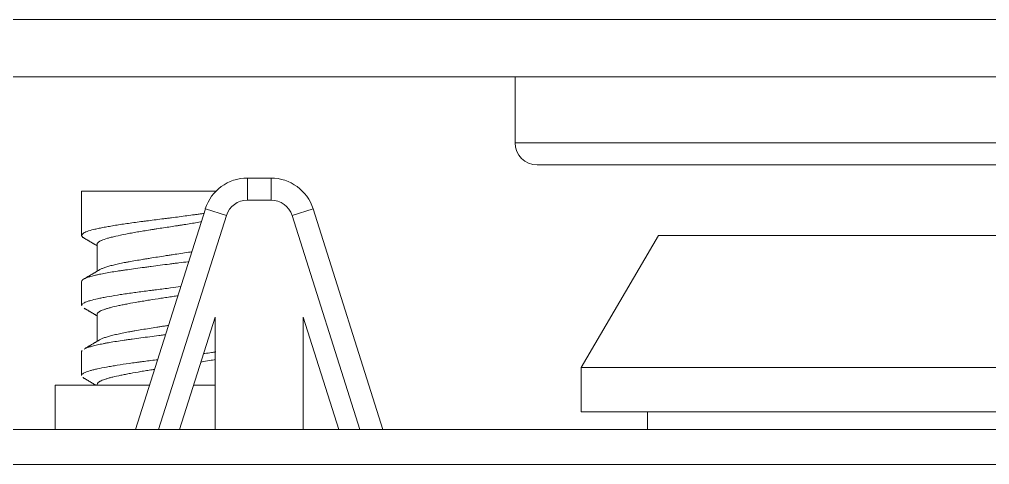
# Model space of a CAD drawing. Header units: millimetres. Extents: x 61566 to 667441, y 0 to 118800.
# Drawn here: x 435368.05 to 435390.04, y 44301.87 to 44311.97 of the extents above; entities that cross this region are included whole.
import ezdxf

# ---------------------------------------------------------------- set-up
doc = ezdxf.new("R2010")
doc.units = ezdxf.units.MM
doc.header["$LTSCALE"] = 200
doc.layers.add('LG-환기', color=2, linetype='Continuous')
doc.layers.add('환기유니트', color=6, linetype='Continuous')

# ---------------------------------------------------------------- blocks, each defined once
blk = doc.blocks.new('상업용 프리미엄환기 800~1000CMH')
at = {"layer": 'LG-환기', "color": 0, "linetype": 'Continuous', "lineweight": 18}
for p, q in [((771.8, 1271.357), (951.8, 1271.357)), ((951, 1270.557), (772.6, 1270.557)), ((848.6, 1270.157), (848.6, 1270.557)), ((856.179, 1265.555), (854.595, 1270.557)), ((855.119, 1270.557), (856.656, 1265.706)), ((855.595, 1270.557), (856.4, 1268.015)), ((856.4, 1268.015), (856.4, 1270.557)), ((858.144, 1265.706), (859.681, 1270.557)), ((858.4, 1270.557), (858.4, 1268.015)), ((858.4, 1268.015), (859.205, 1270.557)), ((860.205, 1270.557), (858.621, 1265.555)), ((862.025, 1269.557), (862.025, 1270.557)), ((839.749, 1270.157), (850.1, 1270.157)), ((850.1, 1269.157), (850.1, 1270.157)), ((858.4, 1269.557), (858.889, 1269.557)), ((859.888, 1269.557), (862.025, 1269.557)), ((861.075, 1269.541), (861.075, 1269.557)), ((861.425, 1268.794), (861.425, 1269.339)), ((838.799, 1269.157), (850.1, 1269.157)), ((848.35, 1266.157), (850.1, 1269.157)), ((861.425, 1268.794), (861.416, 1268.77)), ((861.075, 1267.951), (861.075, 1268.56)), ((861.425, 1267.205), (861.425, 1267.749)), ((861.075, 1266.361), (861.075, 1266.97)), ((820.85, 1266.157), (848.35, 1266.157)), ((861.425, 1265.157), (861.425, 1266.159)), ((856.179, 1265.555), (856.656, 1265.706)), ((858.621, 1265.555), (858.144, 1265.706)), ((857.132, 1264.857), (857.132, 1265.357)), ((857.132, 1265.357), (857.668, 1265.357)), ((857.668, 1264.857), (857.668, 1265.357)), ((858.382, 1265.157), (861.425, 1265.157)), ((857.668, 1264.857), (857.132, 1264.857)), ((851.1, 1264.557), (818.1, 1264.557)), ((776.6, 1264.057), (851.6, 1264.057)), ((851.6, 1262.557), (851.6, 1264.057)), ((705.484, 1262.557), (1034.788, 1262.557)), ((1051.8, 1261.257), (705.484, 1261.257))]:
    blk.add_line(p, q, dxfattribs=at)
for centre, radius, start, end in [((857.132, 1265.857), 0.5, 197.5713, 270), ((857.668, 1265.857), 0.5, 270, 342.4287), ((857.132, 1265.857), 1, 197.5713, 270), ((857.668, 1265.857), 1, 270, 342.4287), ((851.1, 1264.057), 0.5, 0, 90)]:
    blk.add_arc(centre, radius, start, end, dxfattribs=at)
for points, knots in [([(861.075, 1269.542), (861.075, 1269.541), (861.075, 1269.539), (861.074, 1269.525), (861.066, 1269.51), (861.042, 1269.489), (861.033, 1269.482), (861.015, 1269.472), (861.009, 1269.468), (860.996, 1269.461), (860.988, 1269.458), (860.951, 1269.44), (860.914, 1269.426), (860.849, 1269.406), (860.825, 1269.399), (860.788, 1269.389), (860.775, 1269.385), (860.748, 1269.379), (860.734, 1269.375), (860.664, 1269.358), (860.603, 1269.344), (860.503, 1269.323), (860.468, 1269.316), (860.414, 1269.306), (860.396, 1269.302), (860.359, 1269.295), (860.34, 1269.292), (860.245, 1269.274), (860.166, 1269.26), (860.042, 1269.239), (860, 1269.233), (859.935, 1269.222), (859.914, 1269.219), (859.87, 1269.212), (859.848, 1269.209), (859.81, 1269.203), (859.794, 1269.2), (859.778, 1269.198)], [0, 0, 0, 0, 0.009199, 0.009199, 0.130294, 0.130294, 0.190842, 0.190842, 0.221115, 0.221115, 0.251389, 0.251389, 0.372484, 0.372484, 0.433032, 0.433032, 0.463305, 0.463305, 0.493579, 0.493579, 0.614674, 0.614674, 0.675222, 0.675222, 0.705495, 0.705495, 0.735769, 0.735769, 0.856864, 0.856864, 0.917412, 0.917412, 0.947685, 0.947685, 0.977959, 0.977959, 1, 1, 1, 1]), ([(859.709, 1268.977), (859.718, 1268.978), (859.726, 1268.98), (859.841, 1268.994), (859.945, 1269.007), (860.073, 1269.024), (860.099, 1269.027), (860.15, 1269.034), (860.225, 1269.044), (860.298, 1269.054), (860.44, 1269.075), (860.531, 1269.089), (860.639, 1269.106), (860.66, 1269.11), (860.703, 1269.117), (860.723, 1269.12), (860.784, 1269.13), (860.823, 1269.137), (860.935, 1269.158), (861.003, 1269.171), (861.08, 1269.187), (861.095, 1269.191), (861.124, 1269.197), (861.138, 1269.201), (861.179, 1269.211), (861.205, 1269.218), (861.274, 1269.238), (861.313, 1269.251), (861.358, 1269.272), (861.372, 1269.279), (861.394, 1269.293), (861.403, 1269.3), (861.42, 1269.318), (861.425, 1269.329), (861.425, 1269.339)], [0, 0, 0, 0, 0.009246, 0.009246, 0.122009, 0.122009, 0.1502, 0.1502, 0.178391, 0.234773, 0.234773, 0.347536, 0.347536, 0.375727, 0.375727, 0.403918, 0.403918, 0.460299, 0.460299, 0.573063, 0.573063, 0.601254, 0.601254, 0.629445, 0.629445, 0.685826, 0.685826, 0.79859, 0.79859, 0.854971, 0.854971, 0.911353, 0.911353, 1, 1, 1, 1]), ([(858.718, 1269.03), (858.651, 1269.019), (858.588, 1269.008), (858.48, 1268.989), (858.434, 1268.98), (858.391, 1268.972)], [0, 0, 0, 0, 0.565024, 0.565024, 1, 1, 1, 1]), ([(858.386, 1268.802), (858.419, 1268.807), (858.452, 1268.812), (858.532, 1268.823), (858.581, 1268.83), (858.638, 1268.838), (858.647, 1268.839), (858.655, 1268.84)], [0, 0, 0, 0, 0.377422, 0.377422, 0.910477, 0.910477, 1, 1, 1, 1]), ([(861.369, 1268.735), (861.361, 1268.731), (861.333, 1268.717), (861.298, 1268.704), (861.264, 1268.693), (861.257, 1268.691), (861.242, 1268.686), (861.235, 1268.684), (861.212, 1268.678), (861.196, 1268.673), (861.146, 1268.66), (861.072, 1268.642), (860.987, 1268.624), (860.918, 1268.61), (860.895, 1268.606), (860.858, 1268.599), (860.846, 1268.597), (860.821, 1268.592), (860.757, 1268.581), (860.637, 1268.562), (860.522, 1268.544), (860.432, 1268.531), (860.387, 1268.525), (860.34, 1268.518), (860.309, 1268.514), (860.293, 1268.512), (860.213, 1268.5), (860.083, 1268.483), (859.882, 1268.456), (859.745, 1268.438), (859.657, 1268.426), (859.64, 1268.424), (859.605, 1268.42), (859.572, 1268.415), (859.54, 1268.411), (859.526, 1268.409)], [0, 0, 0, 0, 0.041903, 0.123735, 0.123735, 0.144194, 0.144194, 0.164652, 0.164652, 0.205568, 0.205568, 0.287401, 0.369234, 0.369234, 0.41015, 0.41015, 0.430608, 0.430608, 0.451066, 0.532899, 0.614732, 0.614732, 0.655648, 0.676106, 0.676106, 0.696564, 0.696564, 0.778397, 0.86023, 0.942062, 0.942062, 0.962521, 0.962521, 0.982979, 1, 1, 1, 1]), ([(859.46, 1268.2), (859.488, 1268.204), (859.517, 1268.209), (859.575, 1268.218), (859.619, 1268.225), (859.663, 1268.232), (859.692, 1268.236), (859.706, 1268.238), (859.779, 1268.25), (859.893, 1268.268), (860.058, 1268.295), (860.164, 1268.313), (860.242, 1268.327), (860.268, 1268.331), (860.318, 1268.34), (860.342, 1268.344), (860.415, 1268.358), (860.461, 1268.366), (860.549, 1268.384), (860.591, 1268.393), (860.652, 1268.407), (860.671, 1268.411), (860.709, 1268.421), (860.727, 1268.425), (860.78, 1268.439), (860.845, 1268.457), (860.9, 1268.475), (860.937, 1268.489), (860.948, 1268.493), (860.97, 1268.502), (860.98, 1268.507), (861, 1268.516), (861.009, 1268.521), (861.017, 1268.525)], [0, 0, 0, 0, 0.04092, 0.04092, 0.082504, 0.103296, 0.103296, 0.124088, 0.124088, 0.207256, 0.290424, 0.373592, 0.373592, 0.415176, 0.415176, 0.45676, 0.45676, 0.539928, 0.539928, 0.623096, 0.623096, 0.66468, 0.66468, 0.706264, 0.706264, 0.789432, 0.8726, 0.8726, 0.914184, 0.914184, 0.955768, 0.955768, 1, 1, 1, 1]), ([(861.075, 1267.951), (861.075, 1267.947), (861.074, 1267.942), (861.072, 1267.934), (861.07, 1267.931), (861.066, 1267.924), (861.063, 1267.92), (861.048, 1267.903), (861.029, 1267.888), (860.976, 1267.861), (860.942, 1267.847), (860.891, 1267.829), (860.881, 1267.826), (860.859, 1267.819), (860.825, 1267.809), (860.787, 1267.799), (860.708, 1267.778), (860.649, 1267.765), (860.568, 1267.747), (860.552, 1267.744), (860.518, 1267.737), (860.467, 1267.726), (860.413, 1267.716), (860.303, 1267.695), (860.226, 1267.681), (860.124, 1267.663), (860.103, 1267.66), (860.061, 1267.653), (859.998, 1267.642), (859.934, 1267.632), (859.804, 1267.612), (859.716, 1267.598), (859.604, 1267.581), (859.581, 1267.578), (859.536, 1267.571), (859.513, 1267.567), (859.445, 1267.557), (859.4, 1267.55), (859.317, 1267.537), (859.28, 1267.531), (859.243, 1267.525)], [0, 0, 0, 0, 0.030876, 0.030876, 0.055305, 0.055305, 0.079733, 0.079733, 0.177447, 0.177447, 0.275161, 0.275161, 0.299589, 0.299589, 0.324017, 0.372874, 0.372874, 0.470588, 0.470588, 0.495016, 0.495016, 0.519445, 0.568301, 0.568301, 0.666015, 0.666015, 0.690444, 0.690444, 0.714872, 0.763729, 0.763729, 0.861442, 0.861442, 0.885871, 0.885871, 0.910299, 0.910299, 0.959156, 0.959156, 1, 1, 1, 1]), ([(859.179, 1267.32), (859.255, 1267.33), (859.332, 1267.34), (859.515, 1267.363), (859.622, 1267.376), (859.756, 1267.393), (859.783, 1267.397), (859.836, 1267.403), (859.915, 1267.413), (859.992, 1267.423), (860.145, 1267.443), (860.244, 1267.457), (860.364, 1267.474), (860.388, 1267.477), (860.435, 1267.484), (860.504, 1267.495), (860.571, 1267.505), (860.7, 1267.526), (860.781, 1267.54), (860.875, 1267.557), (860.893, 1267.56), (860.929, 1267.567), (860.947, 1267.57), (860.999, 1267.58), (861.032, 1267.587), (861.124, 1267.607), (861.178, 1267.62), (861.237, 1267.637), (861.248, 1267.64), (861.27, 1267.647), (861.28, 1267.651), (861.309, 1267.661), (861.327, 1267.668), (861.373, 1267.688), (861.395, 1267.702), (861.416, 1267.723), (861.42, 1267.73), (861.424, 1267.74), (861.425, 1267.744), (861.425, 1267.748), (861.425, 1267.748), (861.425, 1267.749)], [0, 0, 0, 0, 0.068138, 0.068138, 0.163304, 0.163304, 0.187096, 0.187096, 0.210887, 0.258471, 0.258471, 0.353637, 0.353637, 0.377428, 0.377428, 0.40122, 0.448803, 0.448803, 0.543969, 0.543969, 0.56776, 0.56776, 0.591552, 0.591552, 0.639135, 0.639135, 0.734301, 0.734301, 0.758093, 0.758093, 0.781884, 0.781884, 0.829467, 0.829467, 0.924633, 0.924633, 0.972216, 0.972216, 0.996008, 0.996008, 1, 1, 1, 1]), ([(861.425, 1267.204), (861.425, 1267.196), (861.419, 1267.179), (861.399, 1267.162), (861.378, 1267.149), (861.37, 1267.145), (861.352, 1267.136), (861.342, 1267.132), (861.31, 1267.119), (861.261, 1267.101), (861.199, 1267.084), (861.147, 1267.07), (861.12, 1267.063), (861.091, 1267.057), (861.071, 1267.052), (861.061, 1267.05), (861.009, 1267.038), (860.966, 1267.029), (860.873, 1267.011), (860.824, 1267.003), (860.721, 1266.985), (860.667, 1266.976), (860.596, 1266.966), (860.581, 1266.963), (860.552, 1266.959), (860.508, 1266.952), (860.464, 1266.946), (860.373, 1266.933), (860.249, 1266.915), (860.119, 1266.898), (860.036, 1266.886), (860.019, 1266.884), (859.985, 1266.88), (859.968, 1266.877), (859.917, 1266.871), (859.883, 1266.866), (859.781, 1266.853), (859.643, 1266.834), (859.504, 1266.817), (859.399, 1266.803), (859.363, 1266.799), (859.311, 1266.792), (859.293, 1266.79), (859.258, 1266.786), (859.17, 1266.775), (859.077, 1266.763), (859.001, 1266.753), (858.994, 1266.752)], [0, 0, 0, 0, 0.05516, 0.113831, 0.113831, 0.143167, 0.143167, 0.172503, 0.172503, 0.231174, 0.289845, 0.289845, 0.319181, 0.333848, 0.333848, 0.348516, 0.348516, 0.407187, 0.407187, 0.465859, 0.465859, 0.52453, 0.52453, 0.539198, 0.539198, 0.553865, 0.583201, 0.583201, 0.641872, 0.700544, 0.700544, 0.715211, 0.715211, 0.729879, 0.729879, 0.759215, 0.759215, 0.817886, 0.876557, 0.876557, 0.905893, 0.905893, 0.920561, 0.920561, 0.935228, 0.9939, 1, 1, 1, 1]), ([(858.925, 1266.528), (858.951, 1266.532), (859.035, 1266.545), (859.177, 1266.567), (859.294, 1266.584), (859.382, 1266.598), (859.412, 1266.602), (859.471, 1266.611), (859.5, 1266.616), (859.588, 1266.63), (859.704, 1266.648), (859.818, 1266.666), (859.903, 1266.68), (859.931, 1266.685), (859.987, 1266.694), (860.015, 1266.698), (860.096, 1266.712), (860.202, 1266.729), (860.302, 1266.747), (860.375, 1266.76), (860.399, 1266.765), (860.447, 1266.774), (860.47, 1266.778), (860.537, 1266.792), (860.579, 1266.801), (860.66, 1266.819), (860.698, 1266.828), (860.752, 1266.841), (860.769, 1266.846), (860.802, 1266.855), (860.818, 1266.86), (860.864, 1266.874), (860.92, 1266.892), (860.964, 1266.909), (860.993, 1266.923), (861.007, 1266.929), (861.018, 1266.936), (861.024, 1266.939), (861.025, 1266.94), (861.026, 1266.941)], [0, 0, 0, 0, 0.031308, 0.096531, 0.161754, 0.161754, 0.194366, 0.194366, 0.226978, 0.226978, 0.292201, 0.357424, 0.357424, 0.390036, 0.390036, 0.422647, 0.422647, 0.487871, 0.553094, 0.553094, 0.585705, 0.585705, 0.618317, 0.618317, 0.68354, 0.68354, 0.748764, 0.748764, 0.781375, 0.781375, 0.813987, 0.813987, 0.87921, 0.944433, 0.944433, 0.977045, 0.993351, 0.993351, 1, 1, 1, 1]), ([(858.649, 1265.659), (858.666, 1265.662), (858.683, 1265.664), (858.727, 1265.67), (858.755, 1265.674), (858.811, 1265.681), (858.839, 1265.685), (858.924, 1265.696), (858.981, 1265.704), (859.153, 1265.727), (859.269, 1265.742), (859.417, 1265.761), (859.447, 1265.765), (859.506, 1265.772), (859.535, 1265.776), (859.623, 1265.787), (859.74, 1265.801), (859.854, 1265.816), (859.94, 1265.827), (859.968, 1265.83), (860.025, 1265.838), (860.053, 1265.841), (860.193, 1265.86), (860.3, 1265.875), (860.453, 1265.897), (860.503, 1265.904), (860.575, 1265.916), (860.599, 1265.92), (860.647, 1265.927), (860.67, 1265.931), (860.739, 1265.943), (860.782, 1265.95), (860.866, 1265.965), (860.906, 1265.972), (860.982, 1265.987), (861.018, 1265.994), (861.07, 1266.005), (861.086, 1266.009), (861.118, 1266.016), (861.134, 1266.02), (861.209, 1266.038), (861.259, 1266.053), (861.32, 1266.075), (861.338, 1266.083), (861.362, 1266.094), (861.369, 1266.098), (861.382, 1266.105), (861.388, 1266.109), (861.414, 1266.128), (861.425, 1266.143), (861.425, 1266.166), (861.423, 1266.173), (861.416, 1266.184), (861.412, 1266.188), (861.405, 1266.195), (861.4, 1266.199), (861.389, 1266.207), (861.382, 1266.211), (861.375, 1266.215)], [0, 0, 0, 0, 0.012567, 0.012567, 0.032644, 0.032644, 0.052722, 0.052722, 0.092876, 0.092876, 0.173184, 0.173184, 0.193261, 0.193261, 0.213338, 0.213338, 0.253492, 0.293647, 0.293647, 0.313724, 0.313724, 0.333801, 0.333801, 0.414109, 0.414109, 0.454263, 0.454263, 0.47434, 0.47434, 0.494417, 0.494417, 0.534572, 0.534572, 0.574726, 0.574726, 0.61488, 0.61488, 0.634957, 0.634957, 0.655034, 0.655034, 0.735342, 0.735342, 0.775497, 0.775497, 0.795574, 0.795574, 0.815651, 0.815651, 0.895959, 0.895959, 0.936113, 0.936113, 0.95619, 0.95619, 0.976268, 0.976268, 1, 1, 1, 1]), ([(861.075, 1266.361), (861.075, 1266.359), (861.075, 1266.357), (861.074, 1266.351), (861.073, 1266.347), (861.068, 1266.335), (861.055, 1266.319), (861.034, 1266.303), (861.014, 1266.291), (861.007, 1266.287), (860.991, 1266.279), (860.982, 1266.275), (860.937, 1266.255), (860.893, 1266.239), (860.813, 1266.216), (860.784, 1266.208), (860.737, 1266.196), (860.721, 1266.192), (860.688, 1266.184), (860.671, 1266.18), (860.585, 1266.16), (860.509, 1266.144), (860.386, 1266.12), (860.343, 1266.112), (860.254, 1266.096), (860.209, 1266.088), (860.07, 1266.064), (859.973, 1266.048), (859.848, 1266.029), (859.823, 1266.025), (859.772, 1266.017), (859.746, 1266.013), (859.669, 1266.001), (859.567, 1265.985), (859.463, 1265.97), (859.36, 1265.954), (859.308, 1265.946), (859.23, 1265.933), (859.204, 1265.929), (859.153, 1265.921), (859.127, 1265.917), (859.051, 1265.905), (858.951, 1265.889), (858.853, 1265.873), (858.781, 1265.861), (858.757, 1265.857), (858.726, 1265.852), (858.719, 1265.851), (858.712, 1265.85)], [0, 0, 0, 0, 0.011498, 0.011498, 0.034864, 0.034864, 0.081598, 0.128331, 0.128331, 0.151698, 0.151698, 0.175064, 0.175064, 0.268531, 0.268531, 0.315264, 0.315264, 0.338631, 0.338631, 0.361997, 0.361997, 0.455464, 0.455464, 0.502197, 0.502197, 0.54893, 0.54893, 0.642397, 0.642397, 0.665764, 0.665764, 0.68913, 0.68913, 0.735863, 0.782597, 0.782597, 0.82933, 0.82933, 0.852697, 0.852697, 0.876063, 0.876063, 0.922796, 0.96953, 0.96953, 0.992896, 0.992896, 1, 1, 1, 1])]:
    blk.add_open_spline(points, degree=3, knots=knots, dxfattribs=at)
for points in [[(861.402, 1269.378), (861.252, 1269.467), (861.101, 1269.557)], [(861.009, 1268.521), (861.178, 1268.622), (861.349, 1268.723)], [(861.368, 1267.809), (861.222, 1267.895), (861.075, 1267.982)], [(861.021, 1266.938), (861.195, 1267.042), (861.369, 1267.145)], [(861.377, 1266.214), (861.228, 1266.303), (861.075, 1266.392)]]:
    blk.add_open_spline(points, degree=2, dxfattribs=at)

msp = doc.modelspace()

# ---------------------------------------------------------------- block references
at = {"layer": '환기유니트', "rotation": 180}
msp.add_blockref('상업용 프리미엄환기 800~1000CMH', (436230.886, 45573.232), dxfattribs=at)

doc.saveas('drawing.dxf')
